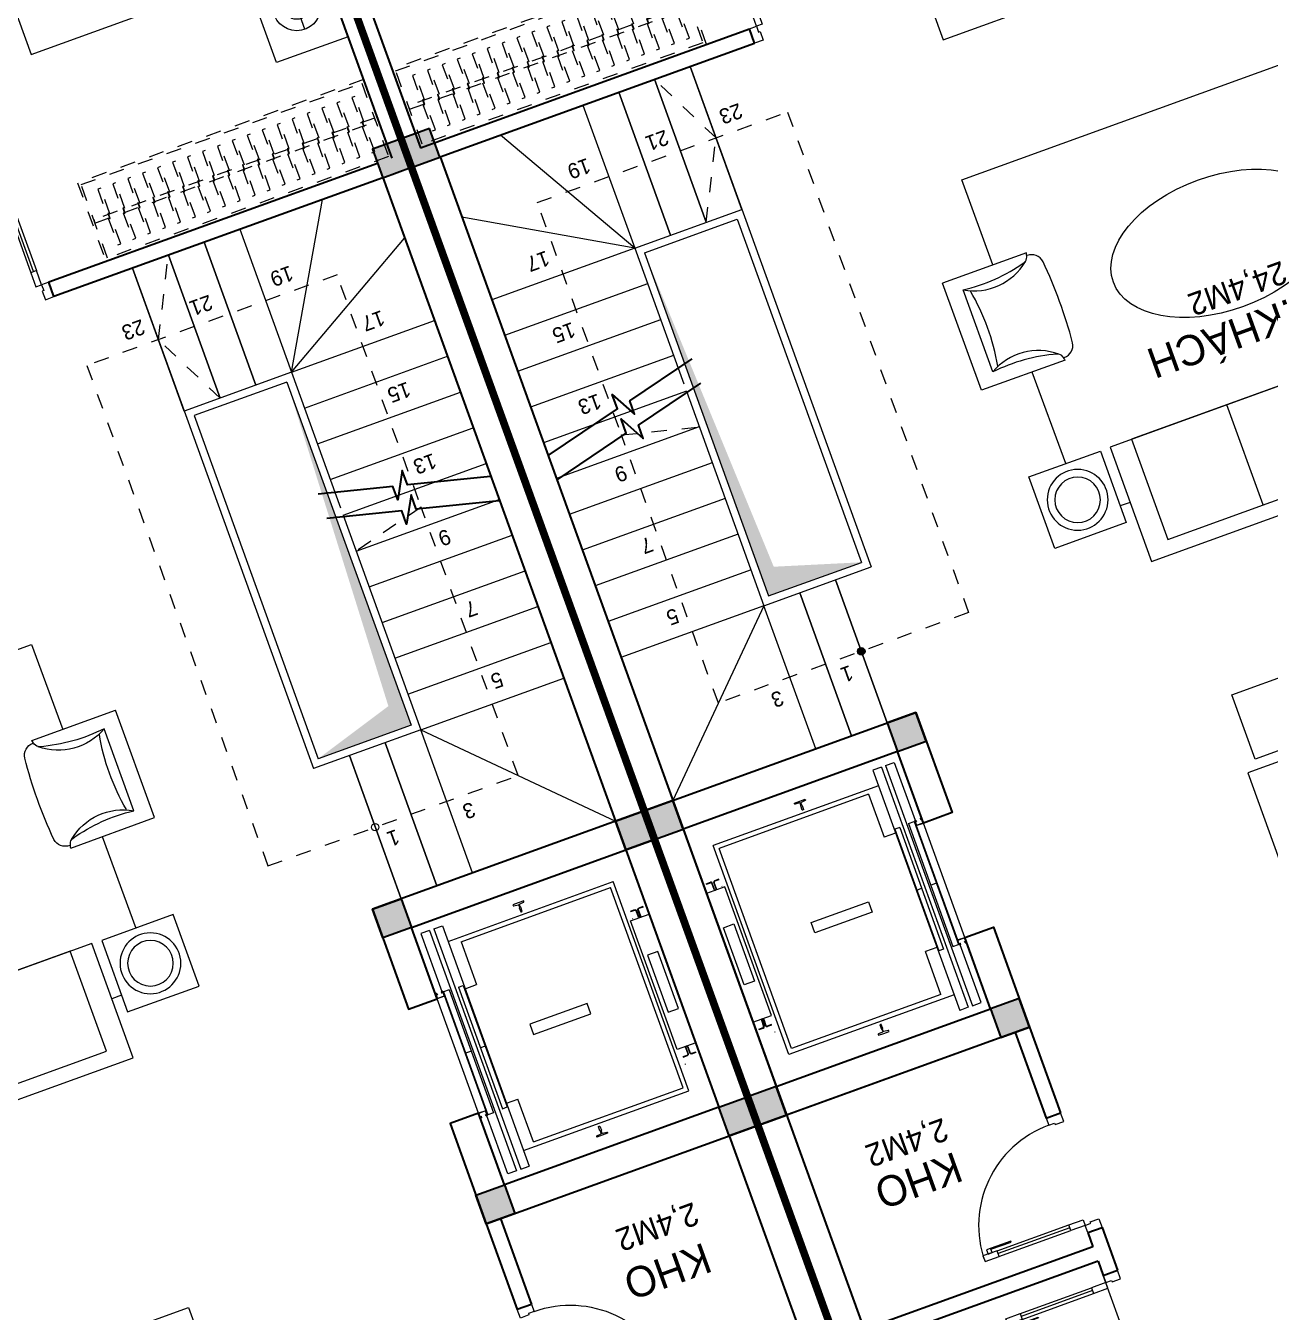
# Model space of a CAD drawing. Header units: metres. Extents: x 568336 to 569219, y 2065964 to 2066430.
# Drawn here: x 568561.46 to 568569.64, y 2066406.88 to 2066415.34 of the extents above; entities that cross this region are included whole.
import ezdxf

# ---------------------------------------------------------------- set-up
doc = ezdxf.new("R2010")
doc.units = ezdxf.units.M
for name, pattern in [('$AUDIT_BAD_LTYPE2', [0]), ('HIDDEN', [0.375, 0.25, -0.125]), ('HIDDEN2', [0.1875, 0.125, -0.0625]), ('X-5M-G-MB PHONGNGU$0$HIDDEN2', [0.1875, 0.125, -0.0625])]:
    doc.linetypes.add(name, pattern=pattern)
doc.layers.get('0').update_dxf_attribs({"linetype": 'CONTINUOUS'})
for name, color, linetype, lineweight in [('-CONCRETE', 1, 'CONTINUOUS', 35), ('-DOOR', 137, 'CONTINUOUS', 9), ('-FURNITURE', 46, 'CONTINUOUS', 9), ('-HATCH', 8, 'CONTINUOUS', 5), ('-KH', 143, 'CONTINUOUS', 13), ('-LINE1', 7, 'CONTINUOUS', 18), ('-LINE2', 252, 'CONTINUOUS', 9), ('-TEXT', 7, 'CONTINUOUS', 15), ('-WALL', 4, 'CONTINUOUS', 35), ('TEXT25', 2, 'CONTINUOUS', 13)]:
    doc.layers.add(name, color=color, linetype=linetype, lineweight=lineweight)
doc.layers.add('-RANH GIOI LO DAT', color=12, linetype='CONTINUOUS')
doc.styles.add('SVN_AVO_thuong', font='')
doc.styles.add('T1', font='', dxfattribs={"height": 200})
doc.styles.add('vnavanth', font='', dxfattribs={"width": 0.8})
doc.styles.get('SVN_AVO_thuong').set_extended_font_data('SVN-Avo')
doc.styles.get('T1').set_extended_font_data('VNgeometric Light')
doc.styles.get('vnavanth').set_extended_font_data('.VnAvantH')

# ---------------------------------------------------------------- blocks, each defined once
blk = doc.blocks.new('A$C8a974c9c')
for p, q in [((1750.087982669494, 2957.416116623174), (1750.087982669657, 2642.58393779996)), ((1592.671893257969, 2800.000027211493), (1907.504072081182, 2800.000027211652)), ((1342.999452652235, 2500.000027214177), (1342.999452652119, 700.000027214177)), ((1750.087982669345, 242.5839378051005), (1750.087982669549, 557.4161166283138)), ((1592.67189325784, 400.0000272168018), (1907.504072081053, 400.0000272166017))]:
    blk.add_line(p, q)
for points in [[(1999.999452652235, 3100.000027209127), (1500.176512686827, 3100.000027209127), (1500.176512686827, 2500.000027214177), (1999.999452652235, 2500.000027214177)], [(1890.999452652235, 2360.000027214177), (1514.499452652235, 2360.000027214177), (1514.499452652148, 1642.500027214177), (1890.999452652148, 1642.500027214177)], [(1890.99945265209, 840.000027214177), (1514.49945265209, 840.000027214177), (1514.499452652148, 1557.500027214177), (1890.999452652148, 1557.500027214177)], [(1999.999452652119, 100.0000272192265), (1500.17651268671, 100.0000272192265), (1500.17651268671, 700.000027214177), (1999.999452652119, 700.000027214177)]]:
    blk.add_lwpolyline(points, close=True)
blk.add_lwpolyline([(1999.999452652235, 2500.000027214177), (-0.0005473477649502456, 2500.000027214177), (-0.0005473478813655674, 700.000027214177), (1999.999452652119, 700.000027214177), (1999.999452652235, 2500.000027214177)])
for centre, radius in [((1750.087982669561, 2800.000027211581), 157.4160894116067), ((1750.087982669561, 2800.000027211581), 82.41608941160666), ((1750.087982669432, 400.0000272166926), 157.4160894116067), ((1750.087982669432, 400.0000272166926), 82.41608941160666)]:
    blk.add_circle(centre, radius)
blk = doc.blocks.new('ghe11asdsdsdsd')
at = {"layer": '-FURNITURE', "ltscale": 5}
for p, q in [((-454.1512245237245, 641.9073886275291), (-454.093361600535, -60.42008052262099)), ((446.9845405295782, 642.5119281820953), (445.2090906954836, -59.49456913078757)), ((339.4434767446655, 74.7769195077999), (-347.9447826922697, 73.86721415390639)), ((445.2090906954836, -59.49456913078757), (-454.093361600535, -60.42008052262099))]:
    blk.add_line(p, q, dxfattribs=at)
for centre, radius, start, end in [((-329.6609394550032, 640.4347183164282), 102.5030657496747, 97.790878171796, 180.4720192216976), ((13.76703277978231, -3057.035900902003), 3815.794779152998, 85.15051378916075, 95.37323135559144), ((322.4963123202615, 643.5363927781655), 102.5030657496747, 359.5521671507362, 82.23330821456577), ((-556.8192392717756, 172.0380743239075), 480.9551723817158, 73.62802494144414, 77.67439557183955), ((-435.3449582978792, 585.5188594441861), 49.99999999999999, 17.29045382422632, 73.62802494144414), ((-752.7215750947944, 311.3200961878028), 469.2846926992153, 329.6029749418909, 39.82713105222346), ((744.7327549548354, 311.2790322922665), 469.2468948897888, 140.0381535895592, 210.2652298418676), ((428.017340289487, 586.1773279104382), 49.99999999999999, 106.2083736517696, 162.5459446768903), ((548.310481298744, 172.35137315467), 480.9551723817158, 102.1620030057203, 106.2083736517696), ((-1717.077797784907, 235.4868877488407), 1378.639231958857, 353.2676599931669, 15.34770349738529), ((1708.833027020766, 233.2264510887835), 1378.526022415482, 164.5192846221356, 186.6002375866197), ((-1.445652381749824, -1576.057105405802), 1730.279692069412, 79.6029490361376, 100.5814174655623)]:
    blk.add_arc(centre, radius, start, end, dxfattribs=at)
blk = doc.blocks.new('GHE600')
at = {"layer": '-FURNITURE'}
for p, q in [((269949.5421851056, 8709.741290517763), (270649.5421851056, 8709.74129051782)), ((269949.5421851289, 8043.074623851076), (270649.5421851289, 8043.074623851135))]:
    blk.add_line(p, q, dxfattribs=at)
for points in [[(270145.5337149384, 9594.84705863762), (270145.5337150262, 10094.84705863762), (270645.5337150262, 10094.84705854984), (270645.5337149384, 9594.847058549843)], [(269849.5421851288, 9526.40795718442), (270649.5421851288, 9526.407957184478), (270649.5421851639, 7226.407957184478), (269849.5421851639, 7226.40795718442)], [(269949.5421851288, 9376.40795718442), (270649.5421851288, 9376.407957184478), (270649.5421851639, 7376.407957184478), (269949.5421851639, 7376.40795718442)], [(270145.5337145109, 7157.96885590817), (270145.5337144231, 6657.96885590817), (270645.5337144231, 6657.968855820392), (270645.5337145109, 7157.968855820392)]]:
    blk.add_lwpolyline(points, close=True, dxfattribs=at)
at = {"layer": '-FURNITURE', "elevation": -1.348764000838661e-08}
for points in [[(271286.9253059005, 9830.321753277356), (270645.53371498, 9832.18215255058)], [(272037.8126997925, 6909.345592938189), (272633.6221192031, 6907.537773812626), (272633.6585346201, 9823.095600669185), (272037.874818299, 9826.334833337169)], [(270262.0588059474, 9594.847058617102), (270262.0583521723, 9526.40795718442)], [(270262.0260181179, 7226.40795718439), (270262.0255643428, 7157.968855887651)], [(270645.5337144685, 6916.624135324557), (271286.6504318018, 6913.272511655086)]]:
    blk.add_lwpolyline(points, dxfattribs=at)
at = {"layer": '-FURNITURE'}
for centre, radius in [((270395.5337149822, 9844.847058593674), 200), ((270395.5337149822, 9844.847058593674), 150), ((270395.5337144671, 6907.968855864223), 200), ((270395.5337144671, 6907.968855864223), 150)]:
    blk.add_circle(centre, radius, dxfattribs=at)
at = {"layer": '-FURNITURE', "extrusion": (0, 0, -1)}
blk.add_ellipse((271661.9002663364, 8365.294462872116), major_axis=(3.669220623812561e-13, 749.5763598198391), ratio=0.5899940615450746, dxfattribs=at)
at = {"layer": '-FURNITURE', "zscale": 0.83397927038413}
for p, xscale, yscale, rotation in [((271659.4476334748, 10145.29901697894, -5.948631914765009e-09), 0.83397927038413, 0.83397927038413, 179.9447021404027), ((271659.4476334748, 6607.516897389956, -5.948631914765009e-09), -0.8339792703841301, 0.8339792703841301, 0.05529785959737722)]:
    blk.add_blockref('ghe11asdsdsdsd', p, dxfattribs=dict(at, xscale=xscale, yscale=yscale, rotation=rotation))
blk = doc.blocks.new('*U189')
at = {"linetype": 'X-5M-G-MB PHONGNGU$0$HIDDEN2'}
for points in [[(0, 600.0000000004657), (0, 0), (2181.818181820297, -7.813323814654285e-10), (2181.818181820297, 599.9999999996843)], [(2161.818181820297, 579.999661371611), (2161.818181820297, 19.99966137161111), (20, 20.00000000046566), (20, 580.0000000004657)], [(2161.818181820297, 286.6991212946932), (2161.818181820297, 313.0991212946), (20, 313.0991212953813), (19.99999859370291, 286.6991212952417)], [(113.7817614636733, 319.1750910408318), (109.4317788550979, 319.1750910408318), (109.4317788550979, 280.441767644881), (113.7817614636733, 280.441767644881)], [(227.7817614636733, 319.1750910407849), (223.4317788550979, 319.1750910407849), (223.4317788550979, 280.4417676448341), (227.7817614636733, 280.4417676448341)], [(341.7817614636733, 319.175091040738), (337.4317788550979, 319.175091040738), (337.4317788550979, 280.4417676447872), (341.7817614636733, 280.4417676447872)], [(455.7817614636733, 319.1750910406911), (451.4317788550979, 319.1750910406911), (451.4317788550979, 280.4417676447403), (455.7817614636733, 280.4417676447403)], [(569.7817614636733, 319.1750910406442), (565.431778855098, 319.1750910406442), (565.431778855098, 280.4417676446934), (569.7817614636733, 280.4417676446934)], [(683.7817614636733, 319.1750910405973), (679.431778855098, 319.1750910405973), (679.431778855098, 280.4417676446465), (683.7817614636733, 280.4417676446465)], [(797.7817614636733, 319.1750910405504), (793.431778855098, 319.1750910405504), (793.431778855098, 280.4417676445996), (797.7817614636733, 280.4417676445996)], [(911.7817614636733, 319.1750910405035), (907.431778855098, 319.1750910405035), (907.431778855098, 280.4417676445527), (911.7817614636733, 280.4417676445527)], [(1025.781761463673, 319.1750910404566), (1021.431778855098, 319.1750910404566), (1021.431778855098, 280.4417676445057), (1025.781761463673, 280.4417676445057)], [(1139.781761463673, 319.1750910404097), (1135.431778855098, 319.1750910404097), (1135.431778855098, 280.4417676444588), (1139.781761463673, 280.4417676444588)], [(1253.781761463673, 319.1750910403628), (1249.431778855098, 319.1750910403628), (1249.431778855098, 280.4417676444119), (1253.781761463673, 280.4417676444119)], [(1367.781761463673, 319.1750910403159), (1363.431778855098, 319.1750910403159), (1363.431778855098, 280.441767644365), (1367.781761463673, 280.441767644365)], [(1481.781761463673, 319.175091040269), (1477.431778855098, 319.175091040269), (1477.431778855098, 280.4417676443181), (1481.781761463673, 280.4417676443181)], [(1595.781761463673, 319.175091040222), (1591.431778855098, 319.175091040222), (1591.431778855098, 280.4417676442712), (1595.781761463673, 280.4417676442712)], [(1709.781761463673, 319.1750910401751), (1705.431778855098, 319.1750910401751), (1705.431778855098, 280.4417676442243), (1709.781761463673, 280.4417676442243)], [(1823.781761463673, 319.1750910401282), (1819.431778855098, 319.1750910401282), (1819.431778855098, 280.4417676441774), (1823.781761463673, 280.4417676441774)], [(1937.781761463673, 319.1750910400813), (1933.431778855098, 319.1750910400813), (1933.431778855098, 280.4417676441305), (1937.781761463673, 280.4417676441305)], [(2051.781761463673, 319.1750910400344), (2047.431778855098, 319.1750910400344), (2047.431778855098, 280.4417676440836), (2051.781761463673, 280.4417676440836)]]:
    blk.add_lwpolyline(points, close=True, dxfattribs=at)
for points in [[(122.2409142897814, 313.1103512093413), (122.2409142897814, 515.2497102723445), (100.1765458012815, 515.2497102723445), (100.1765458012815, 313.1103512093413)], [(236.2409142897814, 313.1103512092944), (236.2409142897814, 515.2497102722975), (214.1765458012815, 515.2497102722975), (214.1765458012815, 313.1103512092944)], [(350.2409142897814, 313.1103512092475), (350.2409142897814, 515.2497102722507), (328.1765458012815, 515.2497102722507), (328.1765458012815, 313.1103512092475)], [(464.2409142897814, 313.1103512092006), (464.2409142897814, 515.2497102722037), (442.1765458012815, 515.2497102722037), (442.1765458012815, 313.1103512092006)], [(578.2409142897814, 313.1103512091537), (578.2409142897814, 515.2497102721569), (556.1765458012815, 515.2497102721569), (556.1765458012815, 313.1103512091537)], [(692.2409142897814, 313.1103512091068), (692.2409142897814, 515.24971027211), (670.1765458012815, 515.24971027211), (670.1765458012815, 313.1103512091068)], [(806.2409142897814, 313.1103512090599), (806.2409142897814, 515.249710272063), (784.1765458012815, 515.249710272063), (784.1765458012815, 313.1103512090599)], [(920.2409142897814, 313.110351209013), (920.2409142897814, 515.2497102720162), (898.1765458012815, 515.2497102720162), (898.1765458012815, 313.110351209013)], [(1034.240914289781, 313.1103512089661), (1034.240914289781, 515.2497102719692), (1012.176545801281, 515.2497102719692), (1012.176545801281, 313.1103512089661)], [(1148.240914289781, 313.1103512089192), (1148.240914289781, 515.2497102719224), (1126.176545801281, 515.2497102719224), (1126.176545801281, 313.1103512089192)], [(1262.240914289781, 313.1103512088723), (1262.240914289781, 515.2497102718754), (1240.176545801281, 515.2497102718754), (1240.176545801281, 313.1103512088723)], [(1376.240914289781, 313.1103512088254), (1376.240914289781, 515.2497102718285), (1354.176545801281, 515.2497102718285), (1354.176545801281, 313.1103512088254)], [(1490.240914289781, 313.1103512087785), (1490.240914289781, 515.2497102717816), (1468.176545801281, 515.2497102717816), (1468.176545801281, 313.1103512087785)], [(1604.240914289781, 313.1103512087315), (1604.240914289781, 515.2497102717347), (1582.176545801281, 515.2497102717347), (1582.176545801281, 313.1103512087315)], [(1718.240914289781, 313.1103512086846), (1718.240914289781, 515.2497102716878), (1696.176545801281, 515.2497102716878), (1696.176545801281, 313.1103512086846)], [(1832.240914289781, 313.1103512086377), (1832.240914289781, 515.2497102716409), (1810.176545801281, 515.2497102716409), (1810.176545801281, 313.1103512086377)], [(1946.240914289781, 313.1103512085908), (1946.240914289781, 515.2497102715939), (1924.176545801281, 515.2497102715939), (1924.176545801281, 313.1103512085908)], [(2060.240914289781, 313.1103512085439), (2060.240914289781, 515.2497102715471), (2038.176545801281, 515.2497102715471), (2038.176545801281, 313.1103512085439)], [(100.1765458012815, 286.7103512094345), (100.1765458012815, 92.0852110228024), (122.2409142897814, 92.0852110228024), (122.2409142897814, 286.7103512094345)], [(214.1765458012815, 286.7103512093876), (214.1765458012815, 92.08521102275549), (236.2409142897814, 92.08521102275549), (236.2409142897814, 286.7103512093876)], [(328.1765458012815, 286.7103512093407), (328.1765458012815, 92.08521102270858), (350.2409142897814, 92.08521102270858), (350.2409142897814, 286.7103512093407)], [(442.1765458012815, 286.7103512092938), (442.1765458012815, 92.08521102266168), (464.2409142897814, 92.08521102266168), (464.2409142897814, 286.7103512092938)], [(556.1765458012815, 286.7103512092469), (556.1765458012815, 92.08521102261477), (578.2409142897814, 92.08521102261477), (578.2409142897814, 286.7103512092469)], [(670.1765458012815, 286.7103512092), (670.1765458012815, 92.08521102256786), (692.2409142897814, 92.08521102256786), (692.2409142897814, 286.7103512092)], [(784.1765458012815, 286.7103512091531), (784.1765458012815, 92.08521102252095), (806.2409142897814, 92.08521102252095), (806.2409142897814, 286.7103512091531)], [(898.1765458012815, 286.7103512091062), (898.1765458012815, 92.08521102247404), (920.2409142897814, 92.08521102247404), (920.2409142897814, 286.7103512091062)], [(1012.176545801281, 286.7103512090592), (1012.176545801281, 92.08521102242715), (1034.240914289781, 92.08521102242715), (1034.240914289781, 286.7103512090592)], [(1126.176545801281, 286.7103512090123), (1126.176545801281, 92.08521102238024), (1148.240914289781, 92.08521102238024), (1148.240914289781, 286.7103512090123)], [(1240.176545801281, 286.7103512089654), (1240.176545801281, 92.08521102233333), (1262.240914289781, 92.08521102233333), (1262.240914289781, 286.7103512089654)], [(1354.176545801281, 286.7103512089186), (1354.176545801281, 92.08521102228642), (1376.240914289781, 92.08521102228642), (1376.240914289781, 286.7103512089186)], [(1468.176545801281, 286.7103512088717), (1468.176545801281, 92.0852110222395), (1490.240914289781, 92.0852110222395), (1490.240914289781, 286.7103512088717)], [(1582.176545801281, 286.7103512088247), (1582.176545801281, 92.0852110221926), (1604.240914289781, 92.0852110221926), (1604.240914289781, 286.7103512088247)], [(1696.176545801281, 286.7103512087778), (1696.176545801281, 92.0852110221457), (1718.240914289781, 92.0852110221457), (1718.240914289781, 286.7103512087778)], [(1810.176545801281, 286.7103512087309), (1810.176545801281, 92.08521102209879), (1832.240914289781, 92.08521102209879), (1832.240914289781, 286.7103512087309)], [(1924.176545801281, 286.710351208684), (1924.176545801281, 92.08521102205188), (1946.240914289781, 92.08521102205188), (1946.240914289781, 286.710351208684)], [(2038.176545801281, 286.7103512086371), (2038.176545801281, 92.08521102200497), (2060.240914289781, 92.08521102200497), (2060.240914289781, 286.7103512086371)]]:
    blk.add_lwpolyline(points, dxfattribs=at)
blk = doc.blocks.new('A$C2896516a')
for points in [[(75, 1385.934425984509), (525, 1385.934425905347), (525.0000000782311, 1835.934425905347), (75.0000000782311, 1835.934425984509), (75, 1385.934425984509)], [(725, 1385.934425870422), (1175, 1385.934425792191), (1175.000000078231, 1835.934425792191), (725.0000000782311, 1835.934425870422), (725, 1385.934425870422)], [(1375, 1385.934425753978), (1825, 1385.934425675747), (1825.000000078231, 1835.934425675747), (1375.000000078231, 1835.934425753978), (1375, 1385.934425753978)], [(75, 450), (525, 450.0000000791624), (525.0000000782311, 7.916241884231567e-08), (75.0000000782311, 0), (75, 450)], [(725, 450.000000114087), (1175, 450.0000001923181), (1175.000000078231, 1.923181116580963e-07), (725.0000000782311, 1.140870153903961e-07), (725, 450.000000114087)], [(1375, 450.0000002305314), (1825, 450.0000003087625), (1825.000000078231, 3.087625373154879e-07), (1375.000000078231, 2.305314410477877e-07), (1375, 450.0000002305314)]]:
    blk.add_lwpolyline(points)
blk.add_lwpolyline([(0, 517.9672129922546), (1900, 517.9672129922546), (1900, 1317.967212992255), (0, 1317.967212992255)], close=True)
blk = doc.blocks.new('X-5M-DH-2-CORE$0$A$C75E80C28')
at = {"layer": '-LINE2', "linetype": 'Continuous', "ltscale": 2}
for p, q in [((-510.0000099998433, -21.5000000000291), (-510.0000099998579, -50.60000000000582)), ((-506.8000099998899, -21.5000000000291), (-510.0000099998433, -21.5000000000291)), ((-510.0000099998579, -108.5000000000291), (-510.0000099998433, -79.39999999999418)), ((-506.8000099998899, -21.5000000000291), (-506.8000099999044, -50.60000000000582)), ((-506.8000099999044, -108.5000000000291), (-506.8000099998899, -79.39999999999418)), ((-456.2000100000296, -56.79999999998836), (-500.6000099999364, -56.80000000001746)), ((-456.2000100000441, -60), (-500.600009999951, -60.0000000000291)), ((-456.2000100000296, -70), (-500.6000099999364, -70.0000000000291)), ((-456.2000100000296, -73.19999999995343), (-500.6000099999364, -73.19999999998254)), ((-453.2000100000441, -63), (-453.2000100000296, -67)), ((-450.0000099998579, -63), (-450.0000099998433, -67)), ((450.0000100000616, -63), (450.0000100000761, -67)), ((453.200010000015, -63), (453.2000100000296, -67)), ((456.2000100000296, -56.79999999998836), (500.6000100000529, -56.79999999998836)), ((456.200010000015, -60), (500.6000100000383, -60)), ((456.2000100000296, -70), (500.6000100000529, -70)), ((456.2000100000296, -73.19999999995343), (500.6000100000529, -73.19999999995343)), ((506.8000100001227, -21.5), (510.0000100000761, -21.5)), ((506.8000100001227, -21.5), (506.8000100001082, -50.59999999997672)), ((506.8000100001227, -108.5), (506.8000100001227, -79.39999999996508)), ((510.0000100000761, -21.5), (510.0000100000616, -50.59999999997672)), ((510.0000100000761, -108.5), (510.0000100000761, -79.39999999996508)), ((-731.0000002632733, -148.9999999649008), (730.9999997367267, -148.9999999649299)), ((-731.0000002698944, -1304.999999934109), (-731.0000002632733, -148.9999999649008)), ((-556.8000102631631, -112.4999999912397), (-560.0000102631166, -112.4999999912397)), ((456.800009736864, -112.4999999912397), (460.0000097368174, -112.4999999912397)), ((730.9999997301056, -1304.999999934109), (730.9999997367267, -148.9999999649299)), ((-700.0000002632733, -178.9999999649008), (699.9999997367267, -178.9999999649299)), ((-700.0000002699089, -1224.999999934109), (-700.0000002632733, -178.9999999649008)), ((699.9999997300911, -1224.999999934109), (699.9999997367267, -178.9999999649299)), ((-700.0000002699089, -1224.999999934109), (-400.0000002699089, -1224.999999934138)), ((-400.0000002698944, -1304.999999934138), (-400.0000002699089, -1224.999999934138)), ((699.9999997300911, -1224.999999934109), (399.9999997300911, -1224.999999934109)), ((399.9999997301056, -1304.999999934109), (399.9999997300911, -1224.999999934109)), ((839.9999997301056, -1304.999999934109), (-840.0000002698944, -1304.999999934109)), ((-840.0000002698944, -1364.999999934109), (-840.0000002698944, -1304.999999934109)), ((424.9999997301056, -1308.999999934109), (-425.0000002698944, -1308.999999934109)), ((-425.0000002699089, -1342.999999934109), (-425.0000002698944, -1308.999999934109)), ((424.9999997300911, -1342.999999934109), (-425.0000002699089, -1342.999999934109)), ((-2.6989437174052e-07, -1308.999999934109), (-2.699089236557484e-07, -1342.999999934109)), ((424.9999997300911, -1342.999999934109), (424.9999997301056, -1308.999999934109)), ((839.9999997301056, -1364.999999934109), (839.9999997301056, -1304.999999934109)), ((839.9999997301056, -1364.999999934109), (-840.0000002698944, -1364.999999934109)), ((839.9999997301056, -1394.999999934109), (-840.0000002698944, -1394.999999934109)), ((-840.0000002698944, -1394.999999934109), (-840.0000002698944, -1454.999999934109)), ((429.9999997300911, -1405.999999934138), (-430.0000002699089, -1405.999999934109)), ((-430.0000002699089, -1405.999999934109), (-430.0000002698944, -1445.999999934109)), ((-2.699089236557484e-07, -1405.999999934109), (-2.6989437174052e-07, -1445.999999934109)), ((429.9999997300911, -1405.999999934138), (429.9999997301056, -1445.999999934138)), ((839.9999997301056, -1394.999999934109), (839.9999997301056, -1454.999999934109)), ((-840.0000002698944, -1454.999999934109), (-435.0000002698944, -1454.999999934109)), ((-435.0000002698944, -1449.999999934109), (-435.0000002699089, -1459.999999934109)), ((-435.0000002698944, -1449.999999934109), (-400.0000002698944, -1449.999999934138)), ((-435.0000002699089, -1459.999999934109), (-425.0000002699089, -1459.999999934109)), ((-435.0000002698653, -1489.999999934109), (-435.0000002698653, -1499.999999934109)), ((-435.0000002698653, -1489.999999934109), (-425.0000002698653, -1489.999999934109)), ((-435.0000002698653, -1499.999999934109), (-400.0000002698653, -1499.999999934138)), ((-433.4000002698012, -1451.599999934086), (-433.4000002698012, -1458.399999934074)), ((-433.4000002698012, -1451.599999934086), (-401.6000002697547, -1451.599999934086)), ((-433.4000002698012, -1458.399999934074), (-425.0000002698944, -1458.399999934074)), ((-433.4000002697721, -1491.599999934086), (-433.4000002697721, -1498.399999934074)), ((-433.4000002697721, -1491.599999934086), (-425.0000002698653, -1491.599999934086)), ((-433.4000002697721, -1498.399999934074), (-401.6000002697256, -1498.399999934074)), ((429.9999997301056, -1445.999999934138), (-430.0000002698944, -1445.999999934109)), ((-425.0000002698944, -1458.399999934074), (-425.0000002699089, -1459.999999934109)), ((-425.0000002698653, -1489.999999934109), (-425.0000002698653, -1491.599999934086)), ((-401.6000002697547, -1451.599999934086), (-401.6000002697256, -1498.399999934074)), ((399.9999997301056, -1449.999999934109), (-400.0000002698944, -1449.999999934138)), ((-400.0000002698944, -1449.999999934138), (-400.0000002698653, -1499.999999934138)), ((399.9999997301056, -1449.999999934109), (399.9999997301347, -1499.999999934109)), ((434.9999997301056, -1449.999999934109), (399.9999997301056, -1449.999999934109)), ((434.9999997301347, -1499.999999934109), (399.9999997301347, -1499.999999934109)), ((401.5999997301988, -1451.599999934086), (401.5999997302279, -1498.399999934074)), ((433.3999997302453, -1451.599999934086), (401.5999997301988, -1451.599999934086)), ((433.3999997302744, -1498.399999934074), (401.5999997302279, -1498.399999934074)), ((433.3999997302453, -1458.399999934074), (424.9999997301056, -1458.399999934074)), ((424.9999997301056, -1458.399999934074), (424.9999997301056, -1459.999999934109)), ((434.9999997301056, -1459.999999934109), (424.9999997301056, -1459.999999934109)), ((424.9999997301347, -1489.999999934109), (424.9999997301347, -1491.599999934086)), ((434.9999997301347, -1489.999999934109), (424.9999997301347, -1489.999999934109)), ((433.3999997302744, -1491.599999934086), (424.9999997301347, -1491.599999934086)), ((433.3999997302453, -1451.599999934086), (433.3999997302453, -1458.399999934074)), ((433.3999997302744, -1491.599999934086), (433.3999997302744, -1498.399999934074)), ((434.9999997301056, -1449.999999934109), (434.9999997301056, -1459.999999934109)), ((839.9999997301056, -1454.999999934109), (434.9999997301056, -1454.999999934109)), ((434.9999997301347, -1489.999999934109), (434.9999997301347, -1499.999999934109))]:
    blk.add_line(p, q, dxfattribs=at)
for points in [[(-450.0000000000146, 0), (-450, -130), (450, -130), (449.9999999999854, 0)], [(-200, -29), (200.0000000001164, -29), (200.0000000001164, -101), (-200, -101)], [(-36.0000002632587, -583.9999999649008), (35.9999997367413, -583.9999999649008), (35.99999973675585, -983.9999999649008), (-36.00000026324415, -983.9999999649008)]]:
    blk.add_lwpolyline(points, close=True, dxfattribs=at)
for points in [[(-780.0000002632587, -788.9999999649008), (-751.0000002632587, -788.9999999649299, 0.414213562373095), (-750.0000002632733, -787.9999999649008), (-750.0000002632587, -783.9999999649008), (-750.0000002632587, -779.9999999649008, 0.414213562373095), (-751.0000002632733, -778.9999999649299), (-780.0000002632733, -778.9999999649881, -0.2569775838576673), (-784.1207396915852, -781.9399999648449), (-797.9000002631656, -781.939999964874, -0.414213562373095), (-800.9000002631656, -778.939999964874), (-804.0000002632587, -749.4999999649008, 0.414213562373095), (-807.0000002632587, -746.4999999649008), (-812.0000002632587, -746.4999999649008), (-812.0000002632587, -783.9999999649008), (-812.0000002632587, -821.4999999649008), (-807.0000002632587, -821.4999999649008, 0.414213562373095), (-804.0000002632587, -818.4999999649008), (-800.9000002631656, -789.0599999648693, -0.414213562373095), (-797.9000002631656, -786.0599999648693), (-784.1207396915852, -786.0599999648402, -0.2569775838576673), (-780.0000002632587, -788.9999999647553)], [(779.9999997367413, -788.9999999649299), (750.9999997367413, -788.9999999649008, -0.414213562373095), (749.9999997367267, -787.9999999649299), (749.9999997367413, -783.9999999649299), (749.9999997367413, -779.9999999649299, -0.414213562373095), (750.9999997367267, -778.9999999649008), (779.9999997368432, -778.9999999650172, 0.2569775838576673), (784.1207391653006, -781.939999964874), (797.899999736881, -781.9399999648449, 0.414213562373095), (800.899999736881, -778.9399999648449), (803.9999997367413, -749.4999999649008, -0.414213562373095), (806.9999997367413, -746.4999999649008), (811.9999997367413, -746.4999999649008), (811.9999997367413, -783.9999999649008), (811.9999997367413, -821.4999999649008), (806.9999997367413, -821.4999999649008, -0.414213562373095), (803.9999997367413, -818.4999999649008), (800.899999736881, -789.0599999648402, 0.414213562373095), (797.899999736881, -786.0599999648402), (784.1207391653006, -786.0599999648693, 0.2569775838576672), (779.9999997368577, -788.9999999647844)]]:
    blk.add_lwpolyline(points, format="xyb", dxfattribs=at)
for centre, radius, start, end in [((-500.600009999951, -50.60000000000582), 9.400000000001475, 180, 270), ((-500.6000099999364, -79.39999999999418), 9.399999999997844, 90, 180), ((-500.600009999951, -50.60000000000582), 6.200000000004374, 180, 270), ((-500.6000099999364, -79.39999999999418), 6.19999999999734, 90, 180), ((-456.2000100000441, -63), 6.19999999999713, 0, 90), ((-456.2000100000441, -63), 3.000000000000045, 0, 90), ((-456.2000100000296, -67), 6.20000000000076, 270, 0), ((-456.2000100000296, -67), 2.999999999999834, 270, 0), ((456.200010000015, -63), 6.19999999999713, 90, 180), ((456.2000100000296, -67), 6.20000000000076, 180, 270), ((456.200010000015, -63), 3.000000000000045, 90, 180), ((456.2000100000296, -67), 2.999999999999834, 180, 270), ((500.6000100000383, -50.59999999997672), 6.200000000004374, 270, 0), ((500.6000100000383, -50.59999999997672), 9.400000000001475, 270, 0), ((500.6000100000529, -79.39999999996508), 9.399999999997844, 0, 90), ((500.6000100000529, -79.39999999996508), 6.19999999999734, 0, 90)]:
    blk.add_arc(centre, radius, start, end, dxfattribs=at)
blk = doc.blocks.new('A$C5C575821')
at = {"layer": '-CONCRETE'}
h = blk.add_hatch(color=256, dxfattribs=at)
h.dxf.hatch_style = 1
h.paths.add_polyline_path([(-0.00237559899687767, 200.0000000000146), (-0.00237559899687767, 1.455191522836685e-11), (199.9976244010031, 1.455191522836685e-11), (199.9976244010031, 200.0000000000146)])
blk.add_lwpolyline([(-0.00237559899687767, 1.455191522836685e-11), (199.9976244010031, 1.455191522836685e-11), (199.9976244010031, 200.0000000000146), (-0.00237559899687767, 200.0000000000146)], close=True, dxfattribs=at)
blk = doc.blocks.new('A$C3F71457E')
at = {"layer": '-CONCRETE'}
blk.add_lwpolyline([(-8.760252967476845e-09, -100.0000002632005), (0, 400), (-1500, 400.0000000000582), (-1500.00000001755, -1399.999999999942), (-1.754960976541042e-08, -1400), (-7.895869202911854e-08, -900.0000002632005), (199.9999999912397, -900.0000002982852), (199.9999999824504, -1600), (-1700.00000001755, -1600), (-1700, 600), (200, 600), (199.9999999912397, -100.0000002982852), (6.140908226370811e-08, -100.0000002632005)], dxfattribs=at)
at = {"layer": '-LINE1'}
blk.add_line((-7.895869202911854e-08, -900.0000002632005), (-8.760252967476845e-09, -100.0000002632005), dxfattribs=at)
at = {"layer": '-WALL'}
for p in [(-1699.997624401003, 399.9999999999854), (0.00237559899687767, 399.9999999999854), (-1699.997624401081, -1599.999999999959), (0.002375601565972829, -1600.000000021305)]:
    blk.add_blockref('A$C5C575821', p, dxfattribs=at)
at = {"color": 2, "rotation": 90}
blk.add_blockref('X-5M-DH-2-CORE$0$A$C75E80C28', (-1500.00000000876, -499.9999999999418), dxfattribs=at)
blk = doc.blocks.new('*U152')
at = {"linetype": '$AUDIT_BAD_LTYPE2'}
for p, q in [((70, 100), (70, 699.9999999999982)), ((90, 699.9999999999982), (90, 100))]:
    blk.add_line(p, q, dxfattribs=at)
for points in [[(50, 699.9999999999982), (90, 699.9999999999982), (90, 799.9999999999982), (50, 799.9999999999982), (50, 699.9999999999982)], [(50, 702.9059272893337), (50, 100)], [(50, 100), (90, 100), (90, 0), (50, 0), (50, 100)]]:
    blk.add_lwpolyline(points)
for points in [[(118.2698876160139, 594.5156181119073), (118.2698876160139, 764.1349438079906), (90, 764.1349438079906), (90, 735.8650561920058), (112.6159100928053, 735.8650561920058), (112.6159100928053, 594.5156181119073)], [(0, 0), (50, 0), (50, -40), (60, -40), (60, -99.99999999999272), (0, -99.99999999999272)], [(899.9999999999982, 1.3252863207713e-28), (849.9999999999982, 1.3252863207713e-28), (849.9999999999982, -40.00000000000001), (839.9999999999982, -40.00000000000001), (839.9999999999982, -99.99999999999272), (899.9999999999982, -99.99999999999272)]]:
    blk.add_lwpolyline(points, close=True)
at = {"linetype": '$AUDIT_BAD_LTYPE2', "ltscale": 0.3}
blk.add_arc((50, 0), 799.9999999999982, 0, 90, dxfattribs=at)
blk = doc.blocks.new('*U18')
at = {"linetype": '$AUDIT_BAD_LTYPE2'}
for p, q in [((70, 100), (69.99999999999999, 599.9999999999982)), ((89.99999999999999, 599.9999999999982), (90, 100))]:
    blk.add_line(p, q, dxfattribs=at)
for points in [[(49.99999999999999, 599.9999999999982), (89.99999999999999, 599.9999999999982), (89.99999999999999, 699.9999999999982), (49.99999999999999, 699.9999999999982), (49.99999999999999, 599.9999999999982)], [(49.99999999999999, 602.9059272893337), (50, 100)], [(50, 100), (90, 100), (90, 0), (50, 0), (50, 100)]]:
    blk.add_lwpolyline(points)
for points in [[(118.2698876160139, 494.5156181119073), (118.2698876160139, 664.1349438079906), (89.99999999999999, 664.1349438079906), (89.99999999999999, 635.8650561920058), (112.6159100928053, 635.8650561920058), (112.6159100928053, 494.5156181119073)], [(0, 0), (50, 0), (50, -40), (60, -40), (60, -100.0001724930698), (0, -100.0001724930698)], [(799.9999999999982, 7.105427357601134e-15), (749.9999999999982, 7.105427357601134e-15), (749.9999999999982, -40), (739.9999999999982, -40), (739.9999999999982, -100.0001724930698), (799.9999999999982, -100.0001724930698)]]:
    blk.add_lwpolyline(points, close=True)
at = {"linetype": '$AUDIT_BAD_LTYPE2', "ltscale": 0.3}
blk.add_arc((50, 0), 699.9999999999982, 0, 90, dxfattribs=at)
blk = doc.blocks.new('M13-T2')
at = {"layer": '-HATCH', "true_color": 0x8c8896}
h = blk.add_hatch(color=252, dxfattribs=at)
h.dxf.hatch_style = 1
edge = h.paths.add_edge_path()
edge.add_arc((195649.6390063763, -559823.8734045029), 24.62566289535608, -2.544443745170813e-14, 360)
h = blk.add_hatch(color=252, dxfattribs=at)
h.dxf.hatch_style = 1
h.paths.add_polyline_path([(195849.4967477322, -560374.3618335724), (195199.9235236645, -560374.3618335724), (195199.9235236645, -562774.3618335724), (195297.4645490646, -560542.9111232758)])
at = {"layer": '-KH', "linetype": 'HIDDEN2', "ltscale": 5}
blk.add_line((194649.9235236645, -561698.8708891869), (195149.9235236645, -561573.8734047413), dxfattribs=at)
for points in [[(194649.9235234261, -561750.4097707272), (194649.9235236645, -563323.8734047413), (196399.4967477322, -563323.8734047413), (196399.4967477322, -559823.8734047413), (194649.9235234261, -559823.8734047413), (194649.9235236645, -561698.8708891869)], [(195649.6390063763, -562823.8734045029), (195899.4967477322, -563323.8734045029), (195649.6390063763, -563823.2207977772)]]:
    blk.add_lwpolyline(points, dxfattribs=at)
at = {"layer": '-KH'}
blk.add_circle((195649.6390063763, -559823.8734045029), 24.62566289535608, dxfattribs=at)
at = {"layer": '-LINE1', "lineweight": 18}
for p, q in [((195149.9235236645, -560323.8734047413), (194149.9436454773, -559323.3849754333)), ((195149.9235236645, -560323.8734047413), (194149.8941738605, -560323.8734045029)), ((195149.9235234261, -560573.8734045029), (194149.8941736221, -560573.8734045029)), ((195149.9235236645, -560823.8734045029), (194149.8941738605, -560823.8734045029)), ((195149.9235234261, -561073.8734047413), (194149.8941738605, -561073.8734047413)), ((195149.9235234261, -561323.8734047413), (194149.8941738605, -561323.8734047413)), ((195149.9235236645, -561573.8734047413), (194149.8941738605, -561573.8734047413)), ((195149.9235236645, -561823.8734047413), (194149.8941738605, -561823.8734047413)), ((195149.9235234261, -562073.8734047413), (194149.8941738605, -562073.8734047413)), ((195149.9235236645, -562323.8734047413), (194149.8941738605, -562323.8734047413)), ((195149.9235234261, -562573.8734047413), (194149.8941738605, -562573.8734047413)), ((195149.9235234261, -562823.8734047413), (194149.8941738605, -562823.8734047413))]:
    blk.add_line(p, q, dxfattribs=at)
at = {"layer": '-LINE1'}
for p, q in [((195149.9235234261, -559323.8734047413), (195149.9235236645, -560323.8734047413)), ((195399.7812650204, -560323.8734045029), (195399.7812650204, -559323.8734045029)), ((195399.7812650204, -559323.8734045029), (195399.7812650204, -560323.8734045029)), ((195649.6390063763, -560323.8734045029), (195649.6390063763, -559323.8734045029)), ((195649.6390063763, -559323.8734045029), (195649.6390063763, -560323.8734045029)), ((195149.9235236645, -561823.8734047413), (195149.9235236645, -560323.8734047413)), ((195149.9235236645, -560323.8734047413), (195899.4967477322, -560323.8734045029)), ((195199.9235234261, -562773.8734047413), (195199.9235236645, -560373.8734047413)), ((195199.9235236645, -560373.8734047413), (195849.4967477322, -560373.8734047413)), ((195849.4967477322, -562773.8734045029), (195849.4967477322, -560373.8734047413)), ((195899.4967474937, -562773.8734047413), (195899.4967477322, -560323.8734045029)), ((195149.9235234261, -562823.8734047413), (195149.9235236645, -561875.4122860432)), ((195149.9235234261, -562823.8734047413), (194149.9436454773, -563401.2120563984)), ((195149.9235234261, -562823.8734047413), (194572.5732543468, -563823.8734045029)), ((195149.9235234261, -562823.8734047413), (195899.4967477322, -562823.8734045029)), ((195149.9235236645, -563823.8734045029), (195149.9235234261, -562823.8734047413)), ((195199.9235234261, -562773.8734047413), (195849.4967477322, -562773.8734045029)), ((195399.781264782, -562823.8734047413), (195399.7812650204, -563823.8734047413)), ((195399.7812650204, -563823.8734047413), (195399.781264782, -562823.8734047413)), ((195649.6390063763, -562823.8734045029), (195649.6390063763, -563823.8734045029)), ((195649.6390063763, -563823.8734045029), (195649.6390063763, -562823.8734045029)), ((195899.4967477322, -563823.8734045029), (195899.4967474937, -562773.8734047413)), ((195899.4967477322, -562823.8734045029), (195899.4967477322, -563823.8734045029)), ((194149.9436454773, -563823.8734042645), (195899.4967477322, -563823.8734042645))]:
    blk.add_line(p, q, dxfattribs=at)
at = {"layer": '-RANH GIOI LO DAT', "linetype": 'HIDDEN', "ltscale": 10, "const_width": 50.00000000000001}
blk.add_lwpolyline([(193949.9436454773, -571133.3551995754), (199964.849449873, -571598.844009161), (204949.9436457157, -566984.6365120411), (204949.9436457157, -549655.9444565773), (193949.9436454773, -549655.9444568157)], close=True, dxfattribs=at)
at = {"layer": '-WALL'}
for p, q in [((193949.9355404377, -568118.4713532925), (193949.9436454773, -553123.3849754333)), ((194149.9436454773, -557123.3849756718), (194149.9436452389, -555623.3849756718)), ((195750.0201721191, -557123.3849754333), (195750.0201721191, -556523.3849754333)), ((195750.0201721191, -556523.3849754333), (195850.0201721191, -556523.3849756718)), ((195850.0201721191, -557123.3849756718), (195850.0201721191, -556523.3849756718)), ((194149.9436454773, -563823.8734042645), (194149.9436454773, -559323.3849754333)), ((194149.9436454773, -563823.2207975388), (196449.7584598064, -563823.2207977772)), ((196449.7584598064, -563823.2207977772), (196449.7584598064, -563923.2207975388)), ((194049.9355406761, -567918.4713535309), (194049.9436454773, -563923.2207977772)), ((194149.9436454773, -563923.2207975388), (196449.7584598064, -563923.2207975388))]:
    blk.add_line(p, q, dxfattribs=at)
for points in [[(194151.8857047558, -561565.1839232445), (194684.3390734196, -561698.2933585644), (194684.3390734196, -561799.5590620041), (194777.6900238991, -561627.9040117264), (194777.6900238991, -561721.6304113865), (195258.0319874287, -561841.7123777866)], [(194151.8857049942, -561735.2269761562), (194684.3390734196, -561868.3364114761), (194684.3390734196, -561969.6021149158), (194777.6900238991, -561797.9470646381), (194777.6900238991, -561891.6734640598), (195258.0319871902, -562011.75543046)]]:
    blk.add_lwpolyline(points, dxfattribs=at)
at = {"layer": '-DOOR', "xscale": -1}
for name, p, rotation in [('*U18', (195750.0200858116, -555723.3849756718), 90), ('GHE600', (207189.0264754295, -289089.2609689236), 90), ('*U152', (196449.7584598064, -563923.2207975388), 180)]:
    blk.add_blockref(name, p, dxfattribs=dict(at, rotation=rotation))
at = {"layer": '-FURNITURE'}
blk.add_blockref('A$C2896516a', (197804.0791857243, -557270.415667057), dxfattribs=at)
at = {"layer": '-FURNITURE', "extrusion": (0, 0, -1), "xscale": -0.9166666666659742, "yscale": 0.9166666666659742, "zscale": -0.9166666666659742}
blk.add_blockref('*U189', (-194049.9436454773, -564473.2207975388), dxfattribs=at)
at = {"layer": '-FURNITURE', "rotation": 180}
blk.add_blockref('A$C8a974c9c', (196049.9430980682, -564672.3117916584), dxfattribs=at)
at = {"layer": '-WALL', "xscale": -1, "rotation": 180}
blk.add_blockref('A$C3F71457E', (195650.0201721191, -558723.3849754333), dxfattribs=at)
at = {"layer": '-WALL'}
for p in [(193949.94602108, -559323.3849754333), (193949.94602108, -564023.2207977772)]:
    blk.add_blockref('A$C5C575821', p, dxfattribs=at)
at = {"layer": '-TEXT', "color": 2, "style": 'vnavanth'}
blk.add_text('kho', height=199.9591899200177, rotation=2.650113397964945e-06, dxfattribs=at).set_placement((194545.4826824665, -556522.3137178421))
at = {"layer": '-TEXT', "style": 'T1'}
for s, p in [('3', (194995.0319030285, -559766.2426338196)), ('1', (195524.2398862839, -559766.2426338196)), ('5', (194530.8513143063, -560508.7658686638)), ('7', (194530.8513143063, -561008.7658686638)), ('9', (194535.6132190228, -561508.7658689022)), ('13', (194454.6608381271, -562008.7658689022)), ('15', (194454.6608381271, -562508.7658686638)), ('17', (194454.6113665104, -563008.7658689022)), ('19', (194920.4212400913, -563489.6641190052)), ('21', (195485.0314090252, -563489.6641187668)), ('23', (195958.1806931496, -563489.6641187668))]:
    blk.add_text(s, height=100, rotation=2.650113397964945e-06, dxfattribs=at).set_placement(p)
at = {"layer": 'TEXT25', "style": 'T1'}
blk.add_text('2,4M2', height=150, rotation=2.650113397964945e-06, dxfattribs=at).set_placement((194519.5235133171, -556795.421646595))
blk = doc.blocks.new('M14-T2')
at = {"layer": '-HATCH', "true_color": 0x8c8896}
h = blk.add_hatch(color=252, dxfattribs=at)
h.dxf.hatch_style = 1
edge = h.paths.add_edge_path()
edge.add_arc((201559.0900616593, -626684.6619098204), 24.62566289535607, 0, 360)
h = blk.add_hatch(color=252, dxfattribs=at)
h.dxf.hatch_style = 1
h.paths.add_polyline_path([(201359.2323202838, -627235.150338844), (202008.8055444104, -627235.1503388439), (202008.8055444106, -629635.1503388438), (201911.2645189397, -627403.6996285353)])
at = {"layer": '-FURNITURE'}
blk.add_lwpolyline([(199684.1973561207, -630282.646310245), (196690.6861978724, -630284.0087102412), (196690.6861978724, -630683.6469032014), (199684.1973561909, -630683.6469032014)], close=True, dxfattribs=at)
at = {"layer": '-HATCH'}
blk.add_line((201458.7855950108, -621484.1734807936), (201458.7855950403, -622284.1734807936), dxfattribs=at)
at = {"layer": '-KH', "linetype": 'HIDDEN2', "ltscale": 5}
blk.add_line((202558.8055444113, -628559.6593945329), (202058.8055444109, -628434.6619098204), dxfattribs=at)
for points in [[(202558.8055444113, -628611.1982758584), (202558.8055444113, -630184.6619098212), (200809.2323202837, -630184.6619098212), (200809.2323202837, -626684.6619098204), (202558.8055444113, -626684.6619098204), (202558.8055444113, -628559.6593945329)], [(201559.0900616593, -629684.6619098204), (201309.2323202837, -630184.6619098203), (201559.0900616593, -630684.0093029462)]]:
    blk.add_lwpolyline(points, dxfattribs=at)
at = {"layer": '-KH'}
blk.add_circle((201559.0900616593, -626684.6619098204), 24.62566289535607, dxfattribs=at)
at = {"layer": '-LINE1'}
for p, q in [((201559.0900616593, -627184.6619098204), (201559.0900616593, -626184.6619098204)), ((201559.0900616593, -626184.6619098204), (201559.0900616593, -627184.6619098204)), ((201808.9478030348, -627184.6619098204), (201808.9478030348, -626184.6619098204)), ((201808.9478030348, -626184.6619098204), (201808.9478030348, -627184.6619098204)), ((202058.8055444104, -626184.6619098204), (202058.8055444104, -627184.6619098204)), ((202058.8055444104, -627184.6619098204), (201309.2323202838, -627184.6619098204)), ((201309.232320284, -629634.6619098203), (201309.2323202838, -627184.6619098204)), ((202058.8055444109, -628684.6619098202), (202058.8055444104, -627184.6619098204)), ((202008.8055444104, -627234.6619098204), (201359.2323202838, -627234.6619098204)), ((201359.2323202847, -629634.6619098203), (201359.2323202838, -627234.6619098204)), ((202008.8055444106, -629634.6619098203), (202008.8055444104, -627234.6619098204)), ((202058.8055444113, -629684.6619098204), (202058.805544411, -628736.2007911457)), ((201309.2323202837, -630684.6619098203), (201309.2323202838, -629634.6619098203)), ((202008.8055444106, -629634.6619098203), (201359.2323202847, -629634.6619098203)), ((202058.8055444104, -629684.6619098203), (201309.2323202838, -629684.6619098203)), ((201309.2323202837, -629684.6619098203), (201309.2323202837, -630684.6619098203)), ((201559.0900616593, -629684.6619098203), (201559.0900616593, -630684.6619098203)), ((201559.0900616593, -630684.6619098203), (201559.0900616593, -629684.6619098204)), ((201808.9478030348, -629684.6619098203), (201808.9478030348, -630684.6619098203)), ((201808.9478030348, -630684.6619098203), (201808.9478030348, -629684.6619098203)), ((202058.8055444104, -630684.6619098203), (202058.8055444104, -629684.6619098203)), ((202058.8055444113, -629684.6619098212), (202636.1558135996, -630684.6619098203)), ((202058.8055444104, -629684.6619098197), (203058.7854225216, -630262.000561633))]:
    blk.add_line(p, q, dxfattribs=at)
at = {"layer": '-LINE1', "lineweight": 18}
for p, q in [((202058.8055444104, -627184.6619098204), (203058.7854225176, -626184.1734807992)), ((202058.8055444104, -627184.6619098204), (203058.8348941673, -627184.6619098204)), ((202058.8055444106, -627434.6619098204), (203058.8348941675, -627434.6619098204)), ((202058.8055444102, -627684.6619098204), (203058.8348941671, -627684.6619098204)), ((202058.8055444102, -627934.6619098204), (203058.8348941671, -627934.6619098204)), ((202058.8055444102, -628184.6619098204), (203058.8348941671, -628184.6619098204)), ((202058.8055444102, -628434.6619098204), (203058.8348941671, -628434.6619098204)), ((202058.8055444109, -628684.6619098204), (203058.8348941671, -628684.6619098204)), ((202058.8055444109, -628934.6619098204), (203058.8348941678, -628934.6619098204)), ((202058.8055444104, -629184.6619098204), (203058.8348941673, -629184.6619098204)), ((202058.8055444109, -629434.6619098204), (203058.8348941678, -629434.6619098204)), ((202058.8055444104, -629684.6619098203), (203058.8348941673, -629684.6619098203))]:
    blk.add_line(p, q, dxfattribs=at)
at = {"layer": '-RANH GIOI LO DAT', "linetype": 'HIDDEN', "ltscale": 10, "const_width": 50}
blk.add_lwpolyline([(194258.785422223, -637297.64081279), (203258.7854225177, -637994.1437045087), (203258.7854225177, -616516.7329617187), (194258.7854224637, -616516.7329620153)], close=True, dxfattribs=at)
at = {"layer": '-WALL', "linetype": 'Continuous', "ltscale": 10}
for p, q in [((203258.7854225177, -634985.1734805478), (203258.7854225177, -619984.1734808773)), ((201358.7854225179, -622584.1734808171), (201358.7854225178, -622284.1734807966)), ((201458.7854225179, -622384.1734808123), (201458.7854225177, -622284.1734807936)), ((201458.7854225179, -622384.1734808123), (203058.7854225179, -622384.1734808123)), ((201458.7854225179, -622484.1734808123), (203058.7854225178, -622484.1734808123)), ((201458.7854225179, -622584.1734808171), (201458.7854225179, -622484.1734808123)), ((203058.7854225177, -630684.0093029431), (203058.7854225179, -622484.1734808123)), ((201358.7854225351, -623984.1734807962), (201358.7854225179, -623384.1734808171)), ((201458.7854225351, -623984.1734807962), (201458.7854225179, -623384.1734808171)), ((203158.7830467405, -634784.6619086352), (203158.7854225177, -630784.0093029431))]:
    blk.add_line(p, q, dxfattribs=at)
at = {"layer": '-WALL'}
for p, q in [((201458.7855950403, -622284.1734807936), (201358.7854225178, -622284.1734807966)), ((201458.7855950404, -622584.173480817), (201358.7855950405, -622584.173480814)), ((201458.7855950109, -623384.173480817), (201358.7855950109, -623384.1734808139)), ((201358.7854225351, -623984.1734807962), (203058.7854225351, -623984.1734807962)), ((203058.7854225178, -630684.0093029431), (200858.9760054038, -630684.0093029431)), ((200858.9760054039, -630684.0093029431), (200858.9760054038, -630784.0093029431)), ((203158.7854225177, -630784.0093029431), (200858.9760054038, -630784.0093029431))]:
    blk.add_line(p, q, dxfattribs=at)
for points in [[(203056.8433630812, -628425.9724284236), (202524.3899946247, -628559.0818638083), (202524.3899946247, -628660.3475670364), (202431.0390441536, -628488.6925168155), (202431.0390441536, -628582.4189164892), (201950.6970806482, -628702.5008829893)], [(203056.8433630812, -628596.0154813619), (202524.3899946247, -628729.1249167466), (202524.3899946247, -628830.3906199747), (202431.0390441536, -628658.7355697538), (202431.0390441536, -628752.4619694275), (201950.6970806482, -628872.5439359276)]]:
    blk.add_lwpolyline(points, dxfattribs=at)
at = {"layer": '-DOOR', "xscale": -1, "rotation": 270}
blk.add_blockref('*U18', (201458.7855950108, -622284.1734807936), dxfattribs=at)
at = {"layer": '-DOOR'}
for name, p, rotation in [('*U18', (201458.7855950109, -622584.173480817), 270), ('*U152', (200858.9760054039, -630784.0093029431), 180)]:
    blk.add_blockref(name, p, dxfattribs=dict(at, rotation=rotation))
at = {"layer": '-FURNITURE'}
blk.add_blockref('A$C2896516a', (197540.1810015987, -625587.2679890627), dxfattribs=at)
at = {"layer": '-FURNITURE', "xscale": -1, "rotation": 89.99999998994852}
blk.add_blockref('GHE600', (206790.2252639397, -356742.1966147184), dxfattribs=at)
at = {"layer": '-FURNITURE', "extrusion": (0, 0, -1), "xscale": -0.916666666665974, "yscale": 0.916666666665974, "zscale": -0.916666666665974}
blk.add_blockref('*U189', (-201158.7854225172, -631334.0093029431), dxfattribs=at)
at = {"layer": '-WALL', "rotation": 180}
blk.add_blockref('A$C3F71457E', (201558.7854225176, -625584.1734807962), dxfattribs=at)
at = {"layer": '-WALL'}
for p in [(203058.7877981339, -626184.1734807992), (203059.251082379, -630884.0095704569)]:
    blk.add_blockref('A$C5C575821', p, dxfattribs=at)
at = {"layer": '-TEXT', "color": 2, "style": 'vnavanth'}
blk.add_text('kho', height=199.9591899200177, dxfattribs=at).set_placement((202099.103541823, -623383.1022230383))
at = {"layer": '-TEXT', "style": 'T1'}
for s, p in [('1', (201660.6796578145, -626627.0311390061)), ('3', (202147.0304980596, -626627.031139005)), ('5', (202611.2110869499, -627369.5543739459)), ('7', (202611.2110869499, -627869.5543739459)), ('9', (202611.2110869498, -628369.5543739459)), ('13', (202611.2110869496, -628869.5543739459)), ('15', (202611.2110869496, -629369.5543739459)), ('17', (202611.2605585993, -629869.5543739459)), ('23', (201088.643612934, -630350.4526240818)), ('21', (201604.6500398263, -630350.4526240818)), ('19', (202150.2125898747, -630350.4526240818))]:
    blk.add_text(s, height=100, rotation=359.9999999899487, dxfattribs=at).set_placement(p)
at = {"layer": 'TEXT25'}
for s, height, rotation, style, p in [('2,4M2', 150, 359.9999999899487, 'T1', (202096.4424010504, -623619.0534546559)), ('P.KHÁCH', 200, 1.005123984043621e-08, 'SVN_AVO_thuong', (197945.6028830584, -627911.6608933934)), ('24,4M2', 150, 1.005123984043621e-08, 'T1', (198086.2883641073, -628161.5428936074))]:
    blk.add_text(s, height=height, rotation=rotation, dxfattribs=dict(at, style=style)).set_placement(p)

msp = doc.modelspace()

# ---------------------------------------------------------------- block references
at = {"layer": '-WALL', "color": 2, "true_color": 0xf1eb1f, "xscale": 0.001, "yscale": 0.001, "zscale": 0.001, "rotation": 199.884278854094}
msp.add_blockref('M13-T2', (568938.151205171, 2065950.165301126), dxfattribs=at)

# ---------------------------------------------------------------- next in the draw order: block references
at = {"layer": '-WALL', "color": 2, "true_color": 0xf1eb1f, "xscale": 0.001, "yscale": 0.001, "zscale": 0.001, "rotation": 199.8842788559699}
msp.add_blockref('M14-T2', (568969.6458617259, 2065890.456790991), dxfattribs=at)

doc.saveas('drawing.dxf')
